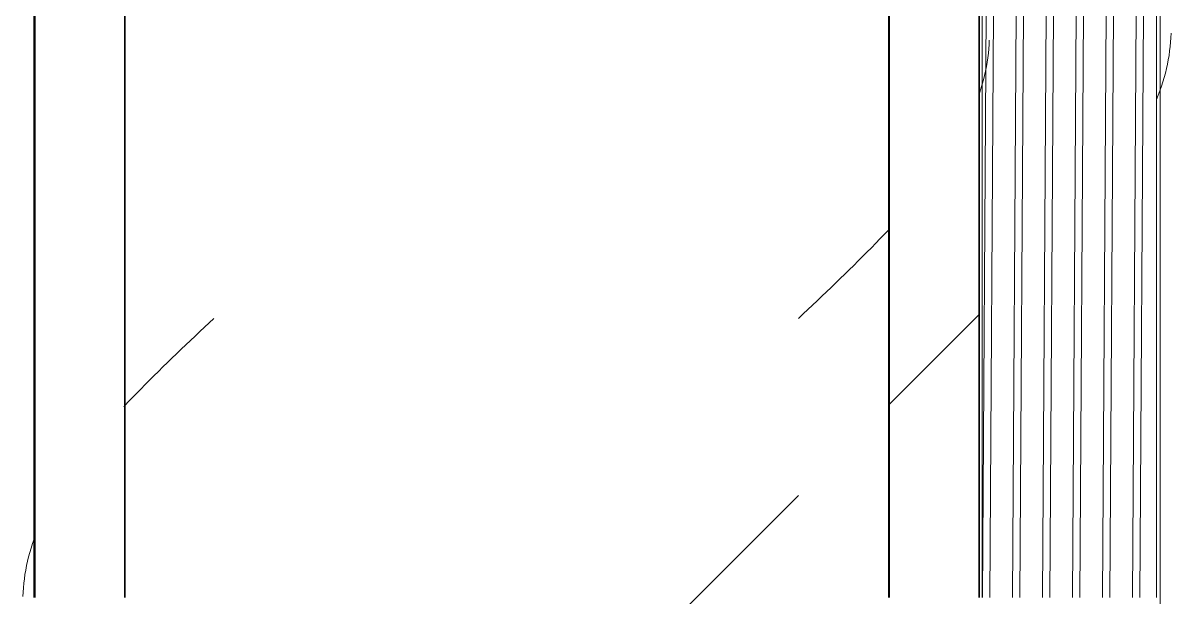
# Model space of a CAD drawing. Header units: centimetres. Extents: x -13467 to 3766, y -437 to 1921.
# Drawn here: x -13122.21 to -13110.05, y 442.44 to 448.52 of the extents above; entities that cross this region are included whole.
import ezdxf

# ---------------------------------------------------------------- set-up
doc = ezdxf.new("R2010")
doc.units = ezdxf.units.CM
doc.layers.add('S-BEAM', color=7, linetype='Continuous', lineweight=9)
doc.layers.add('S-COLS', color=7, linetype='Continuous', lineweight=9)
pattern_1 = [(45, (-5050.647, 712), (-25.14472, 25.14472), []), (45, (-5050.647, 750.1), (-25.14472, 25.14472), [])]

# ---------------------------------------------------------------- blocks, each defined once
blk = doc.blocks.new('FP_1-Sección 1-1')
at = {"layer": 'S-COLS', "color": 9, "true_color": 0xc0c0c0}
for p, q in [((-13111.979, 448.242), (-13111.976, 448.289)), ((-13111.976, 448.289), (-13111.974, 448.336)), ((-13111.995, 448.102), (-13111.989, 448.149)), ((-13111.989, 448.149), (-13111.983, 448.196)), ((-13111.983, 448.196), (-13111.979, 448.242)), ((-13112.023, 447.962), (-13112.012, 448.008)), ((-13112.012, 448.008), (-13112.003, 448.055)), ((-13112.003, 448.055), (-13111.995, 448.102)), ((-13112.047, 447.868), (-13112.034, 447.915)), ((-13112.034, 447.915), (-13112.023, 447.962)), ((-13112.076, 447.775), (-13112.061, 447.821)), ((-13112.061, 447.821), (-13112.047, 447.868)), ((-13113.086, 446.279), (-13113.042, 446.325)), ((-13113.221, 446.138), (-13113.176, 446.185)), ((-13113.176, 446.185), (-13113.131, 446.232)), ((-13113.131, 446.232), (-13113.086, 446.279)), ((-13113.314, 446.045), (-13113.268, 446.092)), ((-13113.268, 446.092), (-13113.221, 446.138)), ((-13113.456, 445.904), (-13113.408, 445.951)), ((-13113.408, 445.951), (-13113.361, 445.998)), ((-13113.361, 445.998), (-13113.314, 446.045)), ((-13113.552, 445.811), (-13113.504, 445.858)), ((-13113.504, 445.858), (-13113.456, 445.904)), ((-13113.698, 445.671), (-13113.649, 445.717)), ((-13113.649, 445.717), (-13113.601, 445.764)), ((-13113.601, 445.764), (-13113.552, 445.811)), ((-13113.846, 445.53), (-13113.797, 445.577)), ((-13113.797, 445.577), (-13113.748, 445.624)), ((-13113.748, 445.624), (-13113.698, 445.671)), ((-13113.945, 445.437), (-13113.896, 445.484)), ((-13113.896, 445.484), (-13113.846, 445.53)), ((-13113.995, 445.39), (-13113.945, 445.437))]:
    blk.add_line(p, q, dxfattribs=at)
blk = doc.blocks.new('FP_2-Sección 1-1')
at = {"layer": 'S-COLS', "color": 9, "true_color": 0xc0c0c0}
for p, q in [((-13120.284, 445.297), (-13120.235, 445.343)), ((-13120.235, 445.343), (-13120.185, 445.39)), ((-13120.383, 445.203), (-13120.334, 445.25)), ((-13120.334, 445.25), (-13120.284, 445.297)), ((-13120.531, 445.063), (-13120.482, 445.11)), ((-13120.482, 445.11), (-13120.432, 445.156)), ((-13120.432, 445.156), (-13120.383, 445.203)), ((-13120.676, 444.923), (-13120.628, 444.969)), ((-13120.628, 444.969), (-13120.579, 445.016)), ((-13120.579, 445.016), (-13120.531, 445.063)), ((-13120.772, 444.829), (-13120.724, 444.876)), ((-13120.724, 444.876), (-13120.676, 444.923)), ((-13120.913, 444.689), (-13120.866, 444.736)), ((-13120.866, 444.736), (-13120.819, 444.782)), ((-13120.819, 444.782), (-13120.772, 444.829)), ((-13121.004, 444.595), (-13120.959, 444.642)), ((-13120.959, 444.642), (-13120.913, 444.689)), ((-13121.138, 444.455), (-13121.094, 444.502)), ((-13121.094, 444.502), (-13121.049, 444.549)), ((-13121.049, 444.549), (-13121.004, 444.595)), ((-13122.104, 443.006), (-13122.088, 443.052)), ((-13122.146, 442.865), (-13122.133, 442.912)), ((-13122.133, 442.912), (-13122.119, 442.959)), ((-13122.119, 442.959), (-13122.104, 443.006)), ((-13122.168, 442.772), (-13122.157, 442.819)), ((-13122.157, 442.819), (-13122.146, 442.865)), ((-13122.191, 442.632), (-13122.185, 442.678)), ((-13122.185, 442.678), (-13122.177, 442.725)), ((-13122.177, 442.725), (-13122.168, 442.772)), ((-13122.204, 442.491), (-13122.201, 442.538)), ((-13122.201, 442.538), (-13122.197, 442.585)), ((-13122.197, 442.585), (-13122.191, 442.632)), ((-13122.206, 442.445), (-13122.204, 442.491))]:
    blk.add_line(p, q, dxfattribs=at)
blk = doc.blocks.new('HSS Rectangular-Column - 100 x 100 mm-1472442-Sección 1-1')
at = {"layer": 'S-COLS', "true_color": 0xc0c0c0}
h = blk.add_hatch(dxfattribs=at)
h.set_pattern_fill('FP_6', color=9, style=0, pattern_type=2)
h.set_pattern_definition(pattern_1)
h.paths.add_polyline_path([(-13114.908, 46.025), (-13113.995, 46.025), (-13113.995, 440.53), (-13120.185, 440.53), (-13120.111, 436.818), (-13118.723, 436.818), (-13118.564, 436.5), (-13120.185, 436.5), (-13120.111, 241.818), (-13118.723, 241.818), (-13118.564, 241.5), (-13120.185, 241.5), (-13120.185, 46.025)])
h.paths.add_polyline_path([(-13113.995, 441.483), (-13113.995, 449.578), (-13120.185, 449.574), (-13120.175, 441.483), (-13114.908, 441.483)])
h.paths.add_polyline_path([(-13120.185, 450.526), (-13120.175, 450.53), (-13113.995, 450.53), (-13113.995, 507.27), (-13118.801, 507.27), (-13118.801, 515.53), (-13120.185, 515.53), (-13120.185, 450.53)])
h.paths.add_polyline_path([(-13113.995, 508.181), (-13113.995, 515.53), (-13117.497, 515.53), (-13117.497, 509.842), (-13117.195, 509.02), (-13116.433, 508.587), (-13114.908, 508.333)])
at = {"layer": 'S-COLS'}
for name in ['FP_2-Sección 1-1', 'FP_1-Sección 1-1']:
    blk.add_blockref(name, (0, 0), dxfattribs=at)
blk = doc.blocks.new('FP_4-Sección 1-1')
at = {"layer": 'S-COLS'}
blk.add_line((-13110.164, 46.025), (-13110.164, 470.014), dxfattribs=at)
at = {"layer": 'S-COLS', "color": 9, "true_color": 0xc0c0c0}
for p, q in [((-13110.05, 448.361), (-13110.048, 448.408)), ((-13110.063, 448.221), (-13110.058, 448.267)), ((-13110.058, 448.267), (-13110.053, 448.314)), ((-13110.053, 448.314), (-13110.05, 448.361)), ((-13110.087, 448.08), (-13110.078, 448.127)), ((-13110.078, 448.127), (-13110.07, 448.174)), ((-13110.07, 448.174), (-13110.063, 448.221)), ((-13110.108, 447.987), (-13110.097, 448.034)), ((-13110.097, 448.034), (-13110.087, 448.08)), ((-13110.15, 447.847), (-13110.135, 447.893)), ((-13110.135, 447.893), (-13110.121, 447.94)), ((-13110.121, 447.94), (-13110.108, 447.987)), ((-13110.183, 447.753), (-13110.166, 447.8)), ((-13110.166, 447.8), (-13110.15, 447.847)), ((-13110.202, 447.706), (-13110.183, 447.753))]:
    blk.add_line(p, q, dxfattribs=at)
blk = doc.blocks.new('HSS Rectangular-Column - 100 x 100 mm-V3-Sección 1-1')
at = {"layer": 'S-COLS'}
blk.add_blockref('FP_4-Sección 1-1', (0, 0), dxfattribs=at)
blk = doc.blocks.new('HSS Square - HSS 100mm-1469840-Sección 1-1')
at = {"layer": 'S-BEAM', "true_color": 0xc0c0c0}
h = blk.add_hatch(dxfattribs=at)
h.set_pattern_fill('FP_8', color=9, style=0, pattern_type=2)
h.set_pattern_definition([(89.638, (-13112.263, 712.001), (-0.15881893, 25.1445053), []), (89.638, (-13112.263, 750.101), (-0.15881893, 25.1445053), [])])
h.paths.add_polyline_path([(-13110.204, 442.435), (-13110.204, 448.625), (-13112.05, 448.625), (-13112.05, 442.435)])
h = blk.add_hatch(dxfattribs=at)
h.set_pattern_fill('FP_7', color=9, style=0, pattern_type=2)
h.set_pattern_definition([(45.001, (-5050.434, 712), (-25.14566, 25.14378), []), (45.001, (-5050.434, 750.1), (-25.14566, 25.14378), [])])
h.paths.add_polyline_path([(-13112.09, 442.134), (-13112.05, 442.452), (-13112.09, 442.412)])
at = {"layer": 'S-BEAM'}
for p, q in [((-13112.05, 442.435), (-13112.05, 448.625)), ((-13110.204, 448.625), (-13110.204, 442.435))]:
    blk.add_line(p, q, dxfattribs=at)
blk = doc.blocks.new('HSS Square - HSS 100mm-1469844-Sección 1-1')
at = {"layer": 'S-BEAM', "true_color": 0xc0c0c0}
h = blk.add_hatch(dxfattribs=at)
h.set_pattern_fill('FP_6', color=9, style=0, pattern_type=2)
h.set_pattern_definition(pattern_1)
h.paths.add_polyline_path([(-13120.175, 440.53), (-13113.985, 440.53), (-13112.638, 441.088), (-13112.08, 442.435), (-13112.08, 448.625), (-13112.638, 449.972), (-13113.985, 450.53), (-13120.175, 450.53), (-13121.522, 449.972), (-13122.08, 448.625), (-13122.08, 442.435), (-13121.522, 441.088)])
h.paths.add_polyline_path([(-13113.985, 441.483), (-13120.175, 441.483), (-13120.849, 441.762), (-13121.128, 442.435), (-13121.128, 448.625), (-13120.849, 449.299), (-13120.175, 449.578), (-13113.985, 449.578), (-13113.312, 449.299), (-13113.033, 448.625), (-13113.033, 442.435), (-13113.312, 441.762)])
h = blk.add_hatch(dxfattribs=at)
h.set_pattern_fill('FP_9', color=9, style=0, pattern_type=2)
h.set_pattern_definition([(89.993, (-13122.08, 712.001), (-0.00316795868, 25.1450005747), []), (89.993, (-13122.08, 750.101), (-0.00316795868, 25.1450005747), [])])
h.paths.add_polyline_path([(-13122.089, 442.435), (-13122.08, 442.435), (-13122.089, 446.812)])
h = blk.add_hatch(dxfattribs=at)
h.set_pattern_fill('FP_10', color=9, style=0, pattern_type=2)
h.set_pattern_definition([(89.993, (-13113.033, 712.001), (-0.00316795868, 25.1450005747), []), (89.993, (-13113.033, 750.101), (-0.00316795868, 25.1450005747), [])])
h.paths.add_polyline_path([(-13113.042, 442.435), (-13113.033, 442.435), (-13113.042, 446.812)])
at = {"layer": 'S-BEAM'}
for p, q in [((-13122.089, 442.435), (-13122.089, 448.625)), ((-13113.042, 442.435), (-13113.042, 448.625))]:
    blk.add_line(p, q, dxfattribs=at)
at = {"layer": 'S-BEAM', "lineweight": 35}
for p, q in [((-13122.08, 448.625), (-13122.08, 442.435)), ((-13121.128, 442.435), (-13121.128, 448.625)), ((-13113.033, 448.625), (-13113.033, 442.435)), ((-13112.08, 442.435), (-13112.08, 448.625))]:
    blk.add_line(p, q, dxfattribs=at)
blk = doc.blocks.new('PQ_RVR_EST-01_ZZ_ZZ_MO_T_A_rvt-1-Sección 1-1')
at = {"layer": 'S-BEAM', "lineweight": 9}
for name in ['HSS Square - HSS 100mm-1469840-Sección 1-1', 'HSS Square - HSS 100mm-1469844-Sección 1-1']:
    blk.add_blockref(name, (0, 0), dxfattribs=at)
at = {"layer": 'S-COLS', "lineweight": 9}
for name in ['HSS Rectangular-Column - 100 x 100 mm-1472442-Sección 1-1', 'HSS Rectangular-Column - 100 x 100 mm-V3-Sección 1-1']:
    blk.add_blockref(name, (0, 0), dxfattribs=at)

msp = doc.modelspace()

# ---------------------------------------------------------------- block references
at = {"lineweight": 5}
msp.add_blockref('PQ_RVR_EST-01_ZZ_ZZ_MO_T_A_rvt-1-Sección 1-1', (0, 0), dxfattribs=at)

doc.saveas('drawing.dxf')
